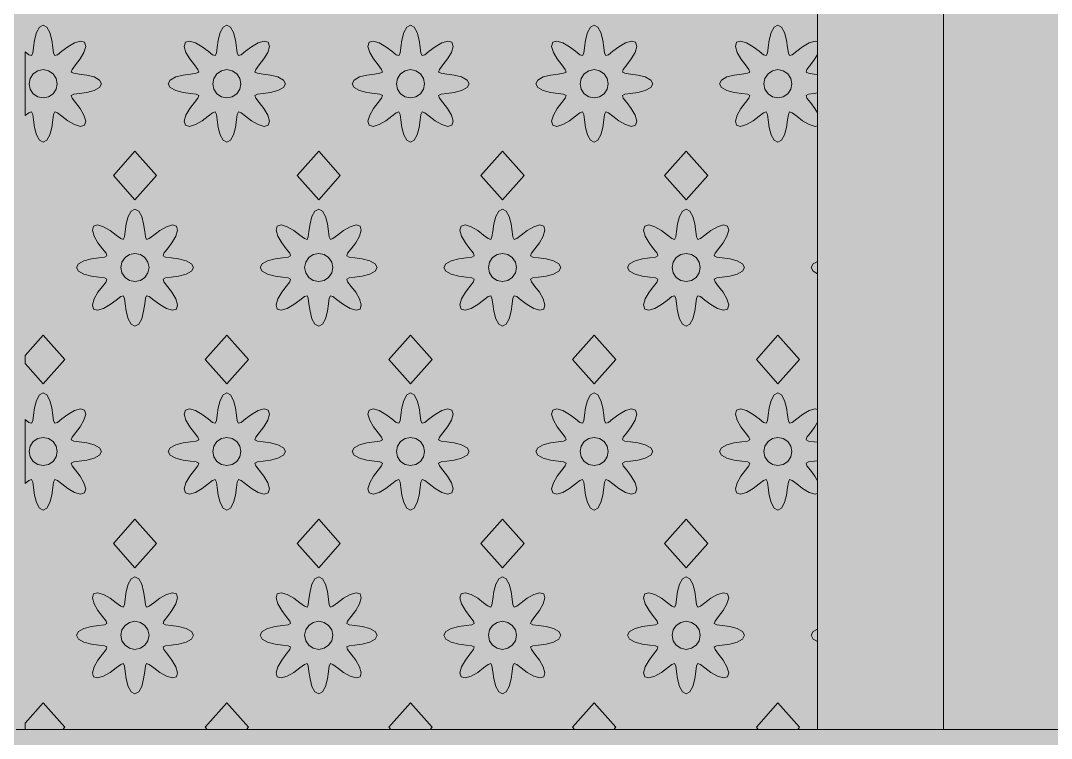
# Model space of a CAD drawing. Header units: millimetres. Extents: x -2000 to 16000, y -1200 to 12411.
# Drawn here: x 3019 to 3893, y 4466 to 5074 of the extents above; entities that cross this region are included whole.
import ezdxf

# ---------------------------------------------------------------- set-up
doc = ezdxf.new("R2010")
doc.units = ezdxf.units.MM
for name, color, linetype, lineweight, true_color in [('00_WHITE_BACKGROUND', 7, 'Continuous', 18, 0xffffff), ('03_FRAMES_DOORS', 7, 'Continuous', 18, 0x000000), ('06_ORNAMENT', 7, 'Continuous', 18, 0x000000)]:
    doc.layers.add(name, color=color, linetype=linetype, lineweight=lineweight, true_color=true_color)

msp = doc.modelspace()

# ---------------------------------------------------------------- linework, layer by layer
at = {"layer": '00_WHITE_BACKGROUND', "lineweight": 18, "true_color": 0xffffff}
msp.add_solid([(-2000, -1200), (16000, -1200), (-2000, 12410.687), (16000, 12410.687)], dxfattribs=at)
at = {"layer": '03_FRAMES_DOORS', "color": 7, "lineweight": 18, "true_color": 0x000000}
for points in [[(3801.5267, 4473.2824), (3908.3969, 4473.2824), (3908.3969, 5374.0458), (3904.9771, 5405.4809), (3895.0534, 5435.6794), (3879.0687, 5464.6565), (3857.5267, 5492.3969), (3830.855, 5518.916), (3799.5573, 5544.229), (3764.0763, 5568.3511), (3724.9008, 5591.2672), (3682.4885, 5613.0076), (3637.313, 5633.5573), (3589.8321, 5652.9313), (3540.5344, 5671.145), (3489.8779, 5688.1985), (3438.3359, 5704.1069), (3386.3664, 5718.8702), (3334.4427, 5732.5038), (3283.0382, 5744.9924), (3232.626, 5756.3664), (3183.6641, 5766.6412), (3136.626, 5775.8015), (3096.7481, 5782.9924)], [(3801.5267, 4473.2824), (3801.5267, 5282.4427), (3798.5038, 5312.7634), (3789.7099, 5341.8779), (3775.5725, 5369.8168), (3756.4885, 5396.5649), (3732.8855, 5422.1374), (3705.1756, 5446.5496), (3673.771, 5469.8015), (3639.084, 5491.9084), (3601.542, 5512.8702), (3561.542, 5532.687), (3519.5267, 5551.374), (3475.8779, 5568.9313), (3431.0382, 5585.374), (3385.4046, 5600.7176), (3339.3893, 5614.9466), (3293.4351, 5628.0916), (3247.9389, 5640.1374), (3203.2977, 5651.1145), (3159.9542, 5661.0076), (3118.3206, 5669.8473), (3078.7939, 5677.6183), (3069.0687, 5679.3893)], [(3694.6565, 5055.6336), (3694.6565, 5170.6718)], [(3694.6565, 5027.9237), (3694.6565, 5044.8855)], [(3694.6565, 4995.3282), (3694.6565, 5012.2901)], [(3694.6565, 4869.542), (3694.6565, 4984.5649)], [(3694.6565, 4744.1832), (3694.6565, 4859.2214)], [(3694.6565, 4716.4733), (3694.6565, 4733.4351)], [(3694.6565, 4683.8779), (3694.6565, 4700.8397)], [(3694.6565, 4558.0916), (3694.6565, 4673.1145)], [(3694.6565, 4473.2824), (3694.6565, 4547.771)], [(3015.2672, 4473.2824), (3022.9008, 4473.2824), (3054.9008, 4473.2824), (3177.1603, 4473.2824), (3210.626, 4473.2824), (3332.8855, 4473.2824), (3366.3511, 4473.2824), (3488.6107, 4473.2824), (3522.0763, 4473.2824), (3644.3359, 4473.2824), (3677.8015, 4473.2824), (3694.6565, 4473.2824)], [(3694.6565, 4473.2824), (3801.5267, 4473.2824)]]:
    msp.add_lwpolyline(points, dxfattribs=at)
at = {"layer": '06_ORNAMENT', "color": 7, "lineweight": 18, "true_color": 0x000000}
for points in [[(3022.9008, 5047.1298), (3022.9008, 4993.084), (3026.0458, 4995.5267), (3028.2901, 4996.2595), (3029.3588, 4994.1679), (3029.9542, 4989.4351), (3030.8092, 4983.1145), (3032.4733, 4976.8092), (3035.0229, 4972.1832), (3038.1679, 4970.4885), (3041.313, 4972.1832), (3043.8626, 4976.8092), (3045.5267, 4983.1145), (3046.3817, 4989.4351), (3046.9771, 4994.1679), (3048.0458, 4996.2595), (3050.2901, 4995.5267), (3054.0458, 4992.5954), (3059.1145, 4988.7481), (3064.7481, 4985.4656), (3069.8321, 4984), (3073.2519, 4985.0229), (3074.2748, 4988.4427), (3072.8092, 4993.5267), (3069.5267, 4999.1603), (3065.6641, 5004.229), (3062.7328, 5007.9847), (3062, 5010.229), (3064.1069, 5011.2977), (3068.8397, 5011.8779), (3075.1603, 5012.7481), (3081.4656, 5014.4122), (3086.0916, 5016.9618), (3087.7863, 5020.1069), (3086.0916, 5023.2519), (3081.4656, 5025.8015), (3075.1603, 5027.4656), (3068.8397, 5028.3206), (3064.1069, 5028.916), (3062, 5029.9847), (3062.7328, 5032.229), (3065.6641, 5035.9847), (3069.5267, 5041.0534), (3072.8092, 5046.687), (3074.2748, 5051.771), (3073.2519, 5055.1908), (3069.8321, 5056.2137), (3064.7481, 5054.7481), (3059.1145, 5051.4656), (3054.0458, 5047.6031), (3050.2901, 5044.6718), (3048.0458, 5043.9389), (3046.9771, 5046.0458), (3046.3817, 5050.7786), (3045.5267, 5057.084), (3043.8626, 5063.3893), (3041.313, 5068.0305), (3038.1679, 5069.7252), (3035.0229, 5068.0305), (3032.4733, 5063.3893), (3030.8092, 5057.084), (3029.9542, 5050.7786), (3029.3588, 5046.0458), (3028.2901, 5043.9389), (3026.0458, 5044.6718)], [(3144.2748, 5020.1069), (3145.9695, 5016.9618), (3150.5954, 5014.4122), (3156.9008, 5012.7481), (3163.2214, 5011.8779), (3167.9542, 5011.2977), (3170.0611, 5010.229), (3169.3282, 5007.9847), (3166.3969, 5004.229), (3162.5344, 4999.1603), (3159.2519, 4993.5267), (3157.7863, 4988.4427), (3158.8092, 4985.0229), (3162.229, 4984), (3167.313, 4985.4656), (3172.9466, 4988.7481), (3178.0153, 4992.5954), (3181.771, 4995.5267), (3184.0153, 4996.2595), (3185.084, 4994.1679), (3185.6794, 4989.4351), (3186.5344, 4983.1145), (3188.1985, 4976.8092), (3190.7481, 4972.1832), (3193.8931, 4970.4885), (3197.0382, 4972.1832), (3199.5878, 4976.8092), (3201.2519, 4983.1145), (3202.1069, 4989.4351), (3202.7023, 4994.1679), (3203.771, 4996.2595), (3206.0153, 4995.5267), (3209.771, 4992.5954), (3214.8397, 4988.7481), (3220.4733, 4985.4656), (3225.5573, 4984), (3228.9771, 4985.0229), (3230, 4988.4427), (3228.5344, 4993.5267), (3225.2519, 4999.1603), (3221.3893, 5004.229), (3218.458, 5007.9847), (3217.7252, 5010.229), (3219.8321, 5011.2977), (3224.5649, 5011.8779), (3230.8855, 5012.7481), (3237.1908, 5014.4122), (3241.8168, 5016.9618), (3243.5115, 5020.1069), (3241.8168, 5023.2519), (3237.1908, 5025.8015), (3230.8855, 5027.4656), (3224.5649, 5028.3206), (3219.8321, 5028.916), (3217.7252, 5029.9847), (3218.458, 5032.229), (3221.3893, 5035.9847), (3225.2519, 5041.0534), (3228.5344, 5046.687), (3230, 5051.771), (3228.9771, 5055.1908), (3225.5573, 5056.2137), (3220.4733, 5054.7481), (3214.8397, 5051.4656), (3209.771, 5047.6031), (3206.0153, 5044.6718), (3203.771, 5043.9389), (3202.7023, 5046.0458), (3202.1069, 5050.7786), (3201.2519, 5057.084), (3199.5878, 5063.3893), (3197.0382, 5068.0305), (3193.8931, 5069.7252), (3190.7481, 5068.0305), (3188.1985, 5063.3893), (3186.5344, 5057.084), (3185.6794, 5050.7786), (3185.084, 5046.0458), (3184.0153, 5043.9389), (3181.771, 5044.6718), (3178.0153, 5047.6031), (3172.9466, 5051.4656), (3167.313, 5054.7481), (3162.229, 5056.2137), (3158.8092, 5055.1908), (3157.7863, 5051.771), (3159.2519, 5046.687), (3162.5344, 5041.0534), (3166.3969, 5035.9847), (3169.3282, 5032.229), (3170.0611, 5029.9847), (3167.9542, 5028.916), (3163.2214, 5028.3206), (3156.9008, 5027.4656), (3150.5954, 5025.8015), (3145.9695, 5023.2519)], [(3300, 5020.1069), (3301.6947, 5016.9618), (3306.3206, 5014.4122), (3312.626, 5012.7481), (3318.9466, 5011.8779), (3323.6794, 5011.2977), (3325.7863, 5010.229), (3325.0534, 5007.9847), (3322.1221, 5004.229), (3318.2595, 4999.1603), (3314.9771, 4993.5267), (3313.5115, 4988.4427), (3314.5344, 4985.0229), (3317.9542, 4984), (3323.0382, 4985.4656), (3328.6718, 4988.7481), (3333.7405, 4992.5954), (3337.4962, 4995.5267), (3339.7405, 4996.2595), (3340.8092, 4994.1679), (3341.4046, 4989.4351), (3342.2595, 4983.1145), (3343.9237, 4976.8092), (3346.4733, 4972.1832), (3349.6183, 4970.4885), (3352.7634, 4972.1832), (3355.313, 4976.8092), (3356.9771, 4983.1145), (3357.8321, 4989.4351), (3358.4275, 4994.1679), (3359.4962, 4996.2595), (3361.7405, 4995.5267), (3365.4962, 4992.5954), (3370.5649, 4988.7481), (3376.1985, 4985.4656), (3381.2824, 4984), (3384.7023, 4985.0229), (3385.7252, 4988.4427), (3384.2595, 4993.5267), (3380.9771, 4999.1603), (3377.1145, 5004.229), (3374.1832, 5007.9847), (3373.4504, 5010.229), (3375.5573, 5011.2977), (3380.2901, 5011.8779), (3386.6107, 5012.7481), (3392.916, 5014.4122), (3397.542, 5016.9618), (3399.2366, 5020.1069), (3397.542, 5023.2519), (3392.916, 5025.8015), (3386.6107, 5027.4656), (3380.2901, 5028.3206), (3375.5573, 5028.916), (3373.4504, 5029.9847), (3374.1832, 5032.229), (3377.1145, 5035.9847), (3380.9771, 5041.0534), (3384.2595, 5046.687), (3385.7252, 5051.771), (3384.7023, 5055.1908), (3381.2824, 5056.2137), (3376.1985, 5054.7481), (3370.5649, 5051.4656), (3365.4962, 5047.6031), (3361.7405, 5044.6718), (3359.4962, 5043.9389), (3358.4275, 5046.0458), (3357.8321, 5050.7786), (3356.9771, 5057.084), (3355.313, 5063.3893), (3352.7634, 5068.0305), (3349.6183, 5069.7252), (3346.4733, 5068.0305), (3343.9237, 5063.3893), (3342.2595, 5057.084), (3341.4046, 5050.7786), (3340.8092, 5046.0458), (3339.7405, 5043.9389), (3337.4962, 5044.6718), (3333.7405, 5047.6031), (3328.6718, 5051.4656), (3323.0382, 5054.7481), (3317.9542, 5056.2137), (3314.5344, 5055.1908), (3313.5115, 5051.771), (3314.9771, 5046.687), (3318.2595, 5041.0534), (3322.1221, 5035.9847), (3325.0534, 5032.229), (3325.7863, 5029.9847), (3323.6794, 5028.916), (3318.9466, 5028.3206), (3312.626, 5027.4656), (3306.3206, 5025.8015), (3301.6947, 5023.2519)], [(3455.7252, 5020.1069), (3457.4198, 5016.9618), (3462.0458, 5014.4122), (3468.3511, 5012.7481), (3474.6718, 5011.8779), (3479.4046, 5011.2977), (3481.5115, 5010.229), (3480.7786, 5007.9847), (3477.8473, 5004.229), (3473.9847, 4999.1603), (3470.7023, 4993.5267), (3469.2366, 4988.4427), (3470.2595, 4985.0229), (3473.6794, 4984), (3478.7634, 4985.4656), (3484.3969, 4988.7481), (3489.4656, 4992.5954), (3493.2214, 4995.5267), (3495.4656, 4996.2595), (3496.5344, 4994.1679), (3497.1298, 4989.4351), (3497.9847, 4983.1145), (3499.6489, 4976.8092), (3502.1985, 4972.1832), (3505.3435, 4970.4885), (3508.4885, 4972.1832), (3511.0382, 4976.8092), (3512.7023, 4983.1145), (3513.5573, 4989.4351), (3514.1527, 4994.1679), (3515.2214, 4996.2595), (3517.4656, 4995.5267), (3521.2214, 4992.5954), (3526.2901, 4988.7481), (3531.9237, 4985.4656), (3537.0076, 4984), (3540.4275, 4985.0229), (3541.4504, 4988.4427), (3539.9847, 4993.5267), (3536.7023, 4999.1603), (3532.8397, 5004.229), (3529.9084, 5007.9847), (3529.1756, 5010.229), (3531.2824, 5011.2977), (3536.0153, 5011.8779), (3542.3359, 5012.7481), (3548.6412, 5014.4122), (3553.2672, 5016.9618), (3554.9618, 5020.1069), (3553.2672, 5023.2519), (3548.6412, 5025.8015), (3542.3359, 5027.4656), (3536.0153, 5028.3206), (3531.2824, 5028.916), (3529.1756, 5029.9847), (3529.9084, 5032.229), (3532.8397, 5035.9847), (3536.7023, 5041.0534), (3539.9847, 5046.687), (3541.4504, 5051.771), (3540.4275, 5055.1908), (3537.0076, 5056.2137), (3531.9237, 5054.7481), (3526.2901, 5051.4656), (3521.2214, 5047.6031), (3517.4656, 5044.6718), (3515.2214, 5043.9389), (3514.1527, 5046.0458), (3513.5573, 5050.7786), (3512.7023, 5057.084), (3511.0382, 5063.3893), (3508.4885, 5068.0305), (3505.3435, 5069.7252), (3502.1985, 5068.0305), (3499.6489, 5063.3893), (3497.9847, 5057.084), (3497.1298, 5050.7786), (3496.5344, 5046.0458), (3495.4656, 5043.9389), (3493.2214, 5044.6718), (3489.4656, 5047.6031), (3484.3969, 5051.4656), (3478.7634, 5054.7481), (3473.6794, 5056.2137), (3470.2595, 5055.1908), (3469.2366, 5051.771), (3470.7023, 5046.687), (3473.9847, 5041.0534), (3477.8473, 5035.9847), (3480.7786, 5032.229), (3481.5115, 5029.9847), (3479.4046, 5028.916), (3474.6718, 5028.3206), (3468.3511, 5027.4656), (3462.0458, 5025.8015), (3457.4198, 5023.2519)], [(3611.4504, 5020.1069), (3613.145, 5016.9618), (3617.771, 5014.4122), (3624.0763, 5012.7481), (3630.3969, 5011.8779), (3635.1298, 5011.2977), (3637.2366, 5010.229), (3636.5038, 5007.9847), (3633.5725, 5004.229), (3629.7099, 4999.1603), (3626.4275, 4993.5267), (3624.9618, 4988.4427), (3625.9847, 4985.0229), (3629.4046, 4984), (3634.4885, 4985.4656), (3640.1221, 4988.7481), (3645.1908, 4992.5954), (3648.9466, 4995.5267), (3651.1908, 4996.2595), (3652.2595, 4994.1679), (3652.855, 4989.4351), (3653.7099, 4983.1145), (3655.374, 4976.8092), (3657.9237, 4972.1832), (3661.0687, 4970.4885), (3664.2137, 4972.1832), (3666.7634, 4976.8092), (3668.4275, 4983.1145), (3669.2824, 4989.4351), (3669.8779, 4994.1679), (3670.9466, 4996.2595), (3673.1908, 4995.5267), (3676.9466, 4992.5954), (3682.0153, 4988.7481), (3687.6489, 4985.4656), (3692.7328, 4984), (3694.6565, 4984.5649), (3694.6565, 4995.3282), (3692.4275, 4999.1603), (3688.5649, 5004.229), (3685.6336, 5007.9847), (3684.9008, 5010.229), (3687.0076, 5011.2977), (3691.7405, 5011.8779), (3694.6565, 5012.2901), (3694.6565, 5027.9237), (3691.7405, 5028.3206), (3687.0076, 5028.916), (3684.9008, 5029.9847), (3685.6336, 5032.229), (3688.5649, 5035.9847), (3692.4275, 5041.0534), (3694.6565, 5044.8855), (3694.6565, 5055.6336), (3692.7328, 5056.2137), (3687.6489, 5054.7481), (3682.0153, 5051.4656), (3676.9466, 5047.6031), (3673.1908, 5044.6718), (3670.9466, 5043.9389), (3669.8779, 5046.0458), (3669.2824, 5050.7786), (3668.4275, 5057.084), (3666.7634, 5063.3893), (3664.2137, 5068.0305), (3661.0687, 5069.7252), (3657.9237, 5068.0305), (3655.374, 5063.3893), (3653.7099, 5057.084), (3652.855, 5050.7786), (3652.2595, 5046.0458), (3651.1908, 5043.9389), (3648.9466, 5044.6718), (3645.1908, 5047.6031), (3640.1221, 5051.4656), (3634.4885, 5054.7481), (3629.4046, 5056.2137), (3625.9847, 5055.1908), (3624.9618, 5051.771), (3626.4275, 5046.687), (3629.7099, 5041.0534), (3633.5725, 5035.9847), (3636.5038, 5032.229), (3637.2366, 5029.9847), (3635.1298, 5028.916), (3630.3969, 5028.3206), (3624.0763, 5027.4656), (3617.771, 5025.8015), (3613.145, 5023.2519)], [(3026.2595, 5020.1069), (3027.1603, 5015.542), (3029.7405, 5011.6794), (3033.6183, 5009.0992), (3038.1679, 5008.1985), (3042.7176, 5009.0992), (3046.5954, 5011.6794), (3049.1756, 5015.542), (3050.0763, 5020.1069), (3049.1756, 5024.6565), (3046.5954, 5028.5191), (3042.7176, 5031.0992), (3038.1679, 5032.0153), (3033.6183, 5031.0992), (3029.7405, 5028.5191), (3027.1603, 5024.6565)], [(3181.9847, 5020.1069), (3182.8855, 5015.542), (3185.4656, 5011.6794), (3189.3435, 5009.0992), (3193.8931, 5008.1985), (3198.4427, 5009.0992), (3202.3206, 5011.6794), (3204.9008, 5015.542), (3205.8015, 5020.1069), (3204.9008, 5024.6565), (3202.3206, 5028.5191), (3198.4427, 5031.0992), (3193.8931, 5032.0153), (3189.3435, 5031.0992), (3185.4656, 5028.5191), (3182.8855, 5024.6565)], [(3337.7099, 5020.1069), (3338.6107, 5015.542), (3341.1908, 5011.6794), (3345.0687, 5009.0992), (3349.6183, 5008.1985), (3354.1679, 5009.0992), (3358.0458, 5011.6794), (3360.626, 5015.542), (3361.5267, 5020.1069), (3360.626, 5024.6565), (3358.0458, 5028.5191), (3354.1679, 5031.0992), (3349.6183, 5032.0153), (3345.0687, 5031.0992), (3341.1908, 5028.5191), (3338.6107, 5024.6565)], [(3493.4351, 5020.1069), (3494.3359, 5015.542), (3496.916, 5011.6794), (3500.7939, 5009.0992), (3505.3435, 5008.1985), (3509.8931, 5009.0992), (3513.771, 5011.6794), (3516.3511, 5015.542), (3517.2519, 5020.1069), (3516.3511, 5024.6565), (3513.771, 5028.5191), (3509.8931, 5031.0992), (3505.3435, 5032.0153), (3500.7939, 5031.0992), (3496.916, 5028.5191), (3494.3359, 5024.6565)], [(3649.1603, 5020.1069), (3650.0611, 5015.542), (3652.6412, 5011.6794), (3656.5191, 5009.0992), (3661.0687, 5008.1985), (3665.6183, 5009.0992), (3669.4962, 5011.6794), (3672.0763, 5015.542), (3672.9771, 5020.1069), (3672.0763, 5024.6565), (3669.4962, 5028.5191), (3665.6183, 5031.0992), (3661.0687, 5032.0153), (3656.5191, 5031.0992), (3652.6412, 5028.5191), (3650.0611, 5024.6565)], [(3097.7099, 4942.2443), (3116.0305, 4921.6336), (3134.3511, 4942.2443), (3116.0305, 4962.855)], [(3253.4351, 4942.2443), (3271.7557, 4921.6336), (3290.0763, 4942.2443), (3271.7557, 4962.855)], [(3409.1603, 4942.2443), (3427.4809, 4921.6336), (3445.8015, 4942.2443), (3427.4809, 4962.855)], [(3564.8855, 4942.2443), (3583.2061, 4921.6336), (3601.5267, 4942.2443), (3583.2061, 4962.855)], [(3066.4122, 4864.3817), (3068.1069, 4861.2366), (3072.7328, 4858.687), (3079.0382, 4857.0229), (3085.3588, 4856.1527), (3090.0916, 4855.5725), (3092.1985, 4854.5038), (3091.4656, 4852.2595), (3088.5344, 4848.5038), (3084.6718, 4843.4351), (3081.3893, 4837.8015), (3079.9237, 4832.7176), (3080.9466, 4829.2977), (3084.3664, 4828.2748), (3089.4504, 4829.7405), (3095.084, 4833.0229), (3100.1527, 4836.8702), (3103.9084, 4839.8015), (3106.1527, 4840.5344), (3107.2214, 4838.4427), (3107.8168, 4833.7099), (3108.6718, 4827.3893), (3110.3359, 4821.084), (3112.8855, 4816.458), (3116.0305, 4814.7634), (3119.1756, 4816.458), (3121.7252, 4821.084), (3123.3893, 4827.3893), (3124.2443, 4833.7099), (3124.8397, 4838.4427), (3125.9084, 4840.5344), (3128.1527, 4839.8015), (3131.9084, 4836.8702), (3136.9771, 4833.0229), (3142.6107, 4829.7405), (3147.6947, 4828.2748), (3151.1145, 4829.2977), (3152.1374, 4832.7176), (3150.6718, 4837.8015), (3147.3893, 4843.4351), (3143.5267, 4848.5038), (3140.5954, 4852.2595), (3139.8626, 4854.5038), (3141.9695, 4855.5725), (3146.7023, 4856.1527), (3153.0229, 4857.0229), (3159.3282, 4858.687), (3163.9542, 4861.2366), (3165.6489, 4864.3817), (3163.9542, 4867.5267), (3159.3282, 4870.0763), (3153.0229, 4871.7405), (3146.7023, 4872.5954), (3141.9695, 4873.1908), (3139.8626, 4874.2595), (3140.5954, 4876.5038), (3143.5267, 4880.2595), (3147.3893, 4885.3282), (3150.6718, 4890.9618), (3152.1374, 4896.0458), (3151.1145, 4899.4656), (3147.6947, 4900.4885), (3142.6107, 4899.0229), (3136.9771, 4895.7405), (3131.9084, 4891.8779), (3128.1527, 4888.9466), (3125.9084, 4888.2137), (3124.8397, 4890.3206), (3124.2443, 4895.0534), (3123.3893, 4901.3588), (3121.7252, 4907.6641), (3119.1756, 4912.3053), (3116.0305, 4914), (3112.8855, 4912.3053), (3110.3359, 4907.6641), (3108.6718, 4901.3588), (3107.8168, 4895.0534), (3107.2214, 4890.3206), (3106.1527, 4888.2137), (3103.9084, 4888.9466), (3100.1527, 4891.8779), (3095.084, 4895.7405), (3089.4504, 4899.0229), (3084.3664, 4900.4885), (3080.9466, 4899.4656), (3079.9237, 4896.0458), (3081.3893, 4890.9618), (3084.6718, 4885.3282), (3088.5344, 4880.2595), (3091.4656, 4876.5038), (3092.1985, 4874.2595), (3090.0916, 4873.1908), (3085.3588, 4872.5954), (3079.0382, 4871.7405), (3072.7328, 4870.0763), (3068.1069, 4867.5267)], [(3222.1374, 4864.3817), (3223.8321, 4861.2366), (3228.458, 4858.687), (3234.7634, 4857.0229), (3241.084, 4856.1527), (3245.8168, 4855.5725), (3247.9237, 4854.5038), (3247.1908, 4852.2595), (3244.2595, 4848.5038), (3240.3969, 4843.4351), (3237.1145, 4837.8015), (3235.6489, 4832.7176), (3236.6718, 4829.2977), (3240.0916, 4828.2748), (3245.1756, 4829.7405), (3250.8092, 4833.0229), (3255.8779, 4836.8702), (3259.6336, 4839.8015), (3261.8779, 4840.5344), (3262.9466, 4838.4427), (3263.542, 4833.7099), (3264.3969, 4827.3893), (3266.0611, 4821.084), (3268.6107, 4816.458), (3271.7557, 4814.7634), (3274.9008, 4816.458), (3277.4504, 4821.084), (3279.1145, 4827.3893), (3279.9695, 4833.7099), (3280.5649, 4838.4427), (3281.6336, 4840.5344), (3283.8779, 4839.8015), (3287.6336, 4836.8702), (3292.7023, 4833.0229), (3298.3359, 4829.7405), (3303.4198, 4828.2748), (3306.8397, 4829.2977), (3307.8626, 4832.7176), (3306.3969, 4837.8015), (3303.1145, 4843.4351), (3299.2519, 4848.5038), (3296.3206, 4852.2595), (3295.5878, 4854.5038), (3297.6947, 4855.5725), (3302.4275, 4856.1527), (3308.7481, 4857.0229), (3315.0534, 4858.687), (3319.6794, 4861.2366), (3321.374, 4864.3817), (3319.6794, 4867.5267), (3315.0534, 4870.0763), (3308.7481, 4871.7405), (3302.4275, 4872.5954), (3297.6947, 4873.1908), (3295.5878, 4874.2595), (3296.3206, 4876.5038), (3299.2519, 4880.2595), (3303.1145, 4885.3282), (3306.3969, 4890.9618), (3307.8626, 4896.0458), (3306.8397, 4899.4656), (3303.4198, 4900.4885), (3298.3359, 4899.0229), (3292.7023, 4895.7405), (3287.6336, 4891.8779), (3283.8779, 4888.9466), (3281.6336, 4888.2137), (3280.5649, 4890.3206), (3279.9695, 4895.0534), (3279.1145, 4901.3588), (3277.4504, 4907.6641), (3274.9008, 4912.3053), (3271.7557, 4914), (3268.6107, 4912.3053), (3266.0611, 4907.6641), (3264.3969, 4901.3588), (3263.542, 4895.0534), (3262.9466, 4890.3206), (3261.8779, 4888.2137), (3259.6336, 4888.9466), (3255.8779, 4891.8779), (3250.8092, 4895.7405), (3245.1756, 4899.0229), (3240.0916, 4900.4885), (3236.6718, 4899.4656), (3235.6489, 4896.0458), (3237.1145, 4890.9618), (3240.3969, 4885.3282), (3244.2595, 4880.2595), (3247.1908, 4876.5038), (3247.9237, 4874.2595), (3245.8168, 4873.1908), (3241.084, 4872.5954), (3234.7634, 4871.7405), (3228.458, 4870.0763), (3223.8321, 4867.5267)], [(3377.8626, 4864.3817), (3379.5573, 4861.2366), (3384.1832, 4858.687), (3390.4885, 4857.0229), (3396.8092, 4856.1527), (3401.542, 4855.5725), (3403.6489, 4854.5038), (3402.916, 4852.2595), (3399.9847, 4848.5038), (3396.1221, 4843.4351), (3392.8397, 4837.8015), (3391.374, 4832.7176), (3392.3969, 4829.2977), (3395.8168, 4828.2748), (3400.9008, 4829.7405), (3406.5344, 4833.0229), (3411.6031, 4836.8702), (3415.3588, 4839.8015), (3417.6031, 4840.5344), (3418.6718, 4838.4427), (3419.2672, 4833.7099), (3420.1221, 4827.3893), (3421.7863, 4821.084), (3424.3359, 4816.458), (3427.4809, 4814.7634), (3430.626, 4816.458), (3433.1756, 4821.084), (3434.8397, 4827.3893), (3435.6947, 4833.7099), (3436.2901, 4838.4427), (3437.3588, 4840.5344), (3439.6031, 4839.8015), (3443.3588, 4836.8702), (3448.4275, 4833.0229), (3454.0611, 4829.7405), (3459.145, 4828.2748), (3462.5649, 4829.2977), (3463.5878, 4832.7176), (3462.1221, 4837.8015), (3458.8397, 4843.4351), (3454.9771, 4848.5038), (3452.0458, 4852.2595), (3451.313, 4854.5038), (3453.4198, 4855.5725), (3458.1527, 4856.1527), (3464.4733, 4857.0229), (3470.7786, 4858.687), (3475.4046, 4861.2366), (3477.0992, 4864.3817), (3475.4046, 4867.5267), (3470.7786, 4870.0763), (3464.4733, 4871.7405), (3458.1527, 4872.5954), (3453.4198, 4873.1908), (3451.313, 4874.2595), (3452.0458, 4876.5038), (3454.9771, 4880.2595), (3458.8397, 4885.3282), (3462.1221, 4890.9618), (3463.5878, 4896.0458), (3462.5649, 4899.4656), (3459.145, 4900.4885), (3454.0611, 4899.0229), (3448.4275, 4895.7405), (3443.3588, 4891.8779), (3439.6031, 4888.9466), (3437.3588, 4888.2137), (3436.2901, 4890.3206), (3435.6947, 4895.0534), (3434.8397, 4901.3588), (3433.1756, 4907.6641), (3430.626, 4912.3053), (3427.4809, 4914), (3424.3359, 4912.3053), (3421.7863, 4907.6641), (3420.1221, 4901.3588), (3419.2672, 4895.0534), (3418.6718, 4890.3206), (3417.6031, 4888.2137), (3415.3588, 4888.9466), (3411.6031, 4891.8779), (3406.5344, 4895.7405), (3400.9008, 4899.0229), (3395.8168, 4900.4885), (3392.3969, 4899.4656), (3391.374, 4896.0458), (3392.8397, 4890.9618), (3396.1221, 4885.3282), (3399.9847, 4880.2595), (3402.916, 4876.5038), (3403.6489, 4874.2595), (3401.542, 4873.1908), (3396.8092, 4872.5954), (3390.4885, 4871.7405), (3384.1832, 4870.0763), (3379.5573, 4867.5267)], [(3533.5878, 4864.3817), (3535.2824, 4861.2366), (3539.9084, 4858.687), (3546.2137, 4857.0229), (3552.5344, 4856.1527), (3557.2672, 4855.5725), (3559.374, 4854.5038), (3558.6412, 4852.2595), (3555.7099, 4848.5038), (3551.8473, 4843.4351), (3548.5649, 4837.8015), (3547.0992, 4832.7176), (3548.1221, 4829.2977), (3551.542, 4828.2748), (3556.626, 4829.7405), (3562.2595, 4833.0229), (3567.3282, 4836.8702), (3571.084, 4839.8015), (3573.3282, 4840.5344), (3574.3969, 4838.4427), (3574.9924, 4833.7099), (3575.8473, 4827.3893), (3577.5115, 4821.084), (3580.0611, 4816.458), (3583.2061, 4814.7634), (3586.3511, 4816.458), (3588.9008, 4821.084), (3590.5649, 4827.3893), (3591.4198, 4833.7099), (3592.0153, 4838.4427), (3593.084, 4840.5344), (3595.3282, 4839.8015), (3599.084, 4836.8702), (3604.1527, 4833.0229), (3609.7863, 4829.7405), (3614.8702, 4828.2748), (3618.2901, 4829.2977), (3619.313, 4832.7176), (3617.8473, 4837.8015), (3614.5649, 4843.4351), (3610.7023, 4848.5038), (3607.771, 4852.2595), (3607.0382, 4854.5038), (3609.145, 4855.5725), (3613.8779, 4856.1527), (3620.1985, 4857.0229), (3626.5038, 4858.687), (3631.1298, 4861.2366), (3632.8244, 4864.3817), (3631.1298, 4867.5267), (3626.5038, 4870.0763), (3620.1985, 4871.7405), (3613.8779, 4872.5954), (3609.145, 4873.1908), (3607.0382, 4874.2595), (3607.771, 4876.5038), (3610.7023, 4880.2595), (3614.5649, 4885.3282), (3617.8473, 4890.9618), (3619.313, 4896.0458), (3618.2901, 4899.4656), (3614.8702, 4900.4885), (3609.7863, 4899.0229), (3604.1527, 4895.7405), (3599.084, 4891.8779), (3595.3282, 4888.9466), (3593.084, 4888.2137), (3592.0153, 4890.3206), (3591.4198, 4895.0534), (3590.5649, 4901.3588), (3588.9008, 4907.6641), (3586.3511, 4912.3053), (3583.2061, 4914), (3580.0611, 4912.3053), (3577.5115, 4907.6641), (3575.8473, 4901.3588), (3574.9924, 4895.0534), (3574.3969, 4890.3206), (3573.3282, 4888.2137), (3571.084, 4888.9466), (3567.3282, 4891.8779), (3562.2595, 4895.7405), (3556.626, 4899.0229), (3551.542, 4900.4885), (3548.1221, 4899.4656), (3547.0992, 4896.0458), (3548.5649, 4890.9618), (3551.8473, 4885.3282), (3555.7099, 4880.2595), (3558.6412, 4876.5038), (3559.374, 4874.2595), (3557.2672, 4873.1908), (3552.5344, 4872.5954), (3546.2137, 4871.7405), (3539.9084, 4870.0763), (3535.2824, 4867.5267)], [(3104.1221, 4864.3817), (3105.0229, 4859.8168), (3107.6031, 4855.9542), (3111.4809, 4853.374), (3116.0305, 4852.4733), (3120.5802, 4853.374), (3124.458, 4855.9542), (3127.0382, 4859.8168), (3127.9389, 4864.3817), (3127.0382, 4868.9313), (3124.458, 4872.7939), (3120.5802, 4875.374), (3116.0305, 4876.2901), (3111.4809, 4875.374), (3107.6031, 4872.7939), (3105.0229, 4868.9313)], [(3259.8473, 4864.3817), (3260.7481, 4859.8168), (3263.3282, 4855.9542), (3267.2061, 4853.374), (3271.7557, 4852.4733), (3276.3053, 4853.374), (3280.1832, 4855.9542), (3282.7634, 4859.8168), (3283.6641, 4864.3817), (3282.7634, 4868.9313), (3280.1832, 4872.7939), (3276.3053, 4875.374), (3271.7557, 4876.2901), (3267.2061, 4875.374), (3263.3282, 4872.7939), (3260.7481, 4868.9313)], [(3415.5725, 4864.3817), (3416.4733, 4859.8168), (3419.0534, 4855.9542), (3422.9313, 4853.374), (3427.4809, 4852.4733), (3432.0305, 4853.374), (3435.9084, 4855.9542), (3438.4885, 4859.8168), (3439.3893, 4864.3817), (3438.4885, 4868.9313), (3435.9084, 4872.7939), (3432.0305, 4875.374), (3427.4809, 4876.2901), (3422.9313, 4875.374), (3419.0534, 4872.7939), (3416.4733, 4868.9313)], [(3571.2977, 4864.3817), (3572.1985, 4859.8168), (3574.7786, 4855.9542), (3578.6565, 4853.374), (3583.2061, 4852.4733), (3587.7557, 4853.374), (3591.6336, 4855.9542), (3594.2137, 4859.8168), (3595.1145, 4864.3817), (3594.2137, 4868.9313), (3591.6336, 4872.7939), (3587.7557, 4875.374), (3583.2061, 4876.2901), (3578.6565, 4875.374), (3574.7786, 4872.7939), (3572.1985, 4868.9313)], [(3689.313, 4864.3817), (3691.0076, 4861.2366), (3694.6565, 4859.2214), (3694.6565, 4869.542), (3691.0076, 4867.5267)], [(3022.9008, 4789.9542), (3022.9008, 4783.084), (3038.1679, 4765.9084), (3056.4885, 4786.5191), (3038.1679, 4807.1298)], [(3175.5725, 4786.5191), (3193.8931, 4765.9084), (3212.2137, 4786.5191), (3193.8931, 4807.1298)], [(3331.2977, 4786.5191), (3349.6183, 4765.9084), (3367.9389, 4786.5191), (3349.6183, 4807.1298)], [(3487.0229, 4786.5191), (3505.3435, 4765.9084), (3523.6641, 4786.5191), (3505.3435, 4807.1298)], [(3642.7481, 4786.5191), (3661.0687, 4765.9084), (3679.3893, 4786.5191), (3661.0687, 4807.1298)], [(3022.9008, 4735.6794), (3022.9008, 4681.6336), (3026.0458, 4684.0763), (3028.2901, 4684.8092), (3029.3588, 4682.7176), (3029.9542, 4677.9847), (3030.8092, 4671.6641), (3032.4733, 4665.3588), (3035.0229, 4660.7328), (3038.1679, 4659.0382), (3041.313, 4660.7328), (3043.8626, 4665.3588), (3045.5267, 4671.6641), (3046.3817, 4677.9847), (3046.9771, 4682.7176), (3048.0458, 4684.8092), (3050.2901, 4684.0763), (3054.0458, 4681.145), (3059.1145, 4677.2977), (3064.7481, 4674.0153), (3069.8321, 4672.5496), (3073.2519, 4673.5725), (3074.2748, 4676.9924), (3072.8092, 4682.0763), (3069.5267, 4687.7099), (3065.6641, 4692.7786), (3062.7328, 4696.5344), (3062, 4698.7786), (3064.1069, 4699.8473), (3068.8397, 4700.4275), (3075.1603, 4701.2977), (3081.4656, 4702.9618), (3086.0916, 4705.5115), (3087.7863, 4708.6565), (3086.0916, 4711.8015), (3081.4656, 4714.3511), (3075.1603, 4716.0153), (3068.8397, 4716.8702), (3064.1069, 4717.4656), (3062, 4718.5344), (3062.7328, 4720.7786), (3065.6641, 4724.5344), (3069.5267, 4729.6031), (3072.8092, 4735.2366), (3074.2748, 4740.3206), (3073.2519, 4743.7405), (3069.8321, 4744.7634), (3064.7481, 4743.2977), (3059.1145, 4740.0153), (3054.0458, 4736.1527), (3050.2901, 4733.2214), (3048.0458, 4732.4885), (3046.9771, 4734.5954), (3046.3817, 4739.3282), (3045.5267, 4745.6336), (3043.8626, 4751.9389), (3041.313, 4756.5802), (3038.1679, 4758.2748), (3035.0229, 4756.5802), (3032.4733, 4751.9389), (3030.8092, 4745.6336), (3029.9542, 4739.3282), (3029.3588, 4734.5954), (3028.2901, 4732.4885), (3026.0458, 4733.2214)], [(3144.2748, 4708.6565), (3145.9695, 4705.5115), (3150.5954, 4702.9618), (3156.9008, 4701.2977), (3163.2214, 4700.4275), (3167.9542, 4699.8473), (3170.0611, 4698.7786), (3169.3282, 4696.5344), (3166.3969, 4692.7786), (3162.5344, 4687.7099), (3159.2519, 4682.0763), (3157.7863, 4676.9924), (3158.8092, 4673.5725), (3162.229, 4672.5496), (3167.313, 4674.0153), (3172.9466, 4677.2977), (3178.0153, 4681.145), (3181.771, 4684.0763), (3184.0153, 4684.8092), (3185.084, 4682.7176), (3185.6794, 4677.9847), (3186.5344, 4671.6641), (3188.1985, 4665.3588), (3190.7481, 4660.7328), (3193.8931, 4659.0382), (3197.0382, 4660.7328), (3199.5878, 4665.3588), (3201.2519, 4671.6641), (3202.1069, 4677.9847), (3202.7023, 4682.7176), (3203.771, 4684.8092), (3206.0153, 4684.0763), (3209.771, 4681.145), (3214.8397, 4677.2977), (3220.4733, 4674.0153), (3225.5573, 4672.5496), (3228.9771, 4673.5725), (3230, 4676.9924), (3228.5344, 4682.0763), (3225.2519, 4687.7099), (3221.3893, 4692.7786), (3218.458, 4696.5344), (3217.7252, 4698.7786), (3219.8321, 4699.8473), (3224.5649, 4700.4275), (3230.8855, 4701.2977), (3237.1908, 4702.9618), (3241.8168, 4705.5115), (3243.5115, 4708.6565), (3241.8168, 4711.8015), (3237.1908, 4714.3511), (3230.8855, 4716.0153), (3224.5649, 4716.8702), (3219.8321, 4717.4656), (3217.7252, 4718.5344), (3218.458, 4720.7786), (3221.3893, 4724.5344), (3225.2519, 4729.6031), (3228.5344, 4735.2366), (3230, 4740.3206), (3228.9771, 4743.7405), (3225.5573, 4744.7634), (3220.4733, 4743.2977), (3214.8397, 4740.0153), (3209.771, 4736.1527), (3206.0153, 4733.2214), (3203.771, 4732.4885), (3202.7023, 4734.5954), (3202.1069, 4739.3282), (3201.2519, 4745.6336), (3199.5878, 4751.9389), (3197.0382, 4756.5802), (3193.8931, 4758.2748), (3190.7481, 4756.5802), (3188.1985, 4751.9389), (3186.5344, 4745.6336), (3185.6794, 4739.3282), (3185.084, 4734.5954), (3184.0153, 4732.4885), (3181.771, 4733.2214), (3178.0153, 4736.1527), (3172.9466, 4740.0153), (3167.313, 4743.2977), (3162.229, 4744.7634), (3158.8092, 4743.7405), (3157.7863, 4740.3206), (3159.2519, 4735.2366), (3162.5344, 4729.6031), (3166.3969, 4724.5344), (3169.3282, 4720.7786), (3170.0611, 4718.5344), (3167.9542, 4717.4656), (3163.2214, 4716.8702), (3156.9008, 4716.0153), (3150.5954, 4714.3511), (3145.9695, 4711.8015)], [(3300, 4708.6565), (3301.6947, 4705.5115), (3306.3206, 4702.9618), (3312.626, 4701.2977), (3318.9466, 4700.4275), (3323.6794, 4699.8473), (3325.7863, 4698.7786), (3325.0534, 4696.5344), (3322.1221, 4692.7786), (3318.2595, 4687.7099), (3314.9771, 4682.0763), (3313.5115, 4676.9924), (3314.5344, 4673.5725), (3317.9542, 4672.5496), (3323.0382, 4674.0153), (3328.6718, 4677.2977), (3333.7405, 4681.145), (3337.4962, 4684.0763), (3339.7405, 4684.8092), (3340.8092, 4682.7176), (3341.4046, 4677.9847), (3342.2595, 4671.6641), (3343.9237, 4665.3588), (3346.4733, 4660.7328), (3349.6183, 4659.0382), (3352.7634, 4660.7328), (3355.313, 4665.3588), (3356.9771, 4671.6641), (3357.8321, 4677.9847), (3358.4275, 4682.7176), (3359.4962, 4684.8092), (3361.7405, 4684.0763), (3365.4962, 4681.145), (3370.5649, 4677.2977), (3376.1985, 4674.0153), (3381.2824, 4672.5496), (3384.7023, 4673.5725), (3385.7252, 4676.9924), (3384.2595, 4682.0763), (3380.9771, 4687.7099), (3377.1145, 4692.7786), (3374.1832, 4696.5344), (3373.4504, 4698.7786), (3375.5573, 4699.8473), (3380.2901, 4700.4275), (3386.6107, 4701.2977), (3392.916, 4702.9618), (3397.542, 4705.5115), (3399.2366, 4708.6565), (3397.542, 4711.8015), (3392.916, 4714.3511), (3386.6107, 4716.0153), (3380.2901, 4716.8702), (3375.5573, 4717.4656), (3373.4504, 4718.5344), (3374.1832, 4720.7786), (3377.1145, 4724.5344), (3380.9771, 4729.6031), (3384.2595, 4735.2366), (3385.7252, 4740.3206), (3384.7023, 4743.7405), (3381.2824, 4744.7634), (3376.1985, 4743.2977), (3370.5649, 4740.0153), (3365.4962, 4736.1527), (3361.7405, 4733.2214), (3359.4962, 4732.4885), (3358.4275, 4734.5954), (3357.8321, 4739.3282), (3356.9771, 4745.6336), (3355.313, 4751.9389), (3352.7634, 4756.5802), (3349.6183, 4758.2748), (3346.4733, 4756.5802), (3343.9237, 4751.9389), (3342.2595, 4745.6336), (3341.4046, 4739.3282), (3340.8092, 4734.5954), (3339.7405, 4732.4885), (3337.4962, 4733.2214), (3333.7405, 4736.1527), (3328.6718, 4740.0153), (3323.0382, 4743.2977), (3317.9542, 4744.7634), (3314.5344, 4743.7405), (3313.5115, 4740.3206), (3314.9771, 4735.2366), (3318.2595, 4729.6031), (3322.1221, 4724.5344), (3325.0534, 4720.7786), (3325.7863, 4718.5344), (3323.6794, 4717.4656), (3318.9466, 4716.8702), (3312.626, 4716.0153), (3306.3206, 4714.3511), (3301.6947, 4711.8015)], [(3455.7252, 4708.6565), (3457.4198, 4705.5115), (3462.0458, 4702.9618), (3468.3511, 4701.2977), (3474.6718, 4700.4275), (3479.4046, 4699.8473), (3481.5115, 4698.7786), (3480.7786, 4696.5344), (3477.8473, 4692.7786), (3473.9847, 4687.7099), (3470.7023, 4682.0763), (3469.2366, 4676.9924), (3470.2595, 4673.5725), (3473.6794, 4672.5496), (3478.7634, 4674.0153), (3484.3969, 4677.2977), (3489.4656, 4681.145), (3493.2214, 4684.0763), (3495.4656, 4684.8092), (3496.5344, 4682.7176), (3497.1298, 4677.9847), (3497.9847, 4671.6641), (3499.6489, 4665.3588), (3502.1985, 4660.7328), (3505.3435, 4659.0382), (3508.4885, 4660.7328), (3511.0382, 4665.3588), (3512.7023, 4671.6641), (3513.5573, 4677.9847), (3514.1527, 4682.7176), (3515.2214, 4684.8092), (3517.4656, 4684.0763), (3521.2214, 4681.145), (3526.2901, 4677.2977), (3531.9237, 4674.0153), (3537.0076, 4672.5496), (3540.4275, 4673.5725), (3541.4504, 4676.9924), (3539.9847, 4682.0763), (3536.7023, 4687.7099), (3532.8397, 4692.7786), (3529.9084, 4696.5344), (3529.1756, 4698.7786), (3531.2824, 4699.8473), (3536.0153, 4700.4275), (3542.3359, 4701.2977), (3548.6412, 4702.9618), (3553.2672, 4705.5115), (3554.9618, 4708.6565), (3553.2672, 4711.8015), (3548.6412, 4714.3511), (3542.3359, 4716.0153), (3536.0153, 4716.8702), (3531.2824, 4717.4656), (3529.1756, 4718.5344), (3529.9084, 4720.7786), (3532.8397, 4724.5344), (3536.7023, 4729.6031), (3539.9847, 4735.2366), (3541.4504, 4740.3206), (3540.4275, 4743.7405), (3537.0076, 4744.7634), (3531.9237, 4743.2977), (3526.2901, 4740.0153), (3521.2214, 4736.1527), (3517.4656, 4733.2214), (3515.2214, 4732.4885), (3514.1527, 4734.5954), (3513.5573, 4739.3282), (3512.7023, 4745.6336), (3511.0382, 4751.9389), (3508.4885, 4756.5802), (3505.3435, 4758.2748), (3502.1985, 4756.5802), (3499.6489, 4751.9389), (3497.9847, 4745.6336), (3497.1298, 4739.3282), (3496.5344, 4734.5954), (3495.4656, 4732.4885), (3493.2214, 4733.2214), (3489.4656, 4736.1527), (3484.3969, 4740.0153), (3478.7634, 4743.2977), (3473.6794, 4744.7634), (3470.2595, 4743.7405), (3469.2366, 4740.3206), (3470.7023, 4735.2366), (3473.9847, 4729.6031), (3477.8473, 4724.5344), (3480.7786, 4720.7786), (3481.5115, 4718.5344), (3479.4046, 4717.4656), (3474.6718, 4716.8702), (3468.3511, 4716.0153), (3462.0458, 4714.3511), (3457.4198, 4711.8015)], [(3611.4504, 4708.6565), (3613.145, 4705.5115), (3617.771, 4702.9618), (3624.0763, 4701.2977), (3630.3969, 4700.4275), (3635.1298, 4699.8473), (3637.2366, 4698.7786), (3636.5038, 4696.5344), (3633.5725, 4692.7786), (3629.7099, 4687.7099), (3626.4275, 4682.0763), (3624.9618, 4676.9924), (3625.9847, 4673.5725), (3629.4046, 4672.5496), (3634.4885, 4674.0153), (3640.1221, 4677.2977), (3645.1908, 4681.145), (3648.9466, 4684.0763), (3651.1908, 4684.8092), (3652.2595, 4682.7176), (3652.855, 4677.9847), (3653.7099, 4671.6641), (3655.374, 4665.3588), (3657.9237, 4660.7328), (3661.0687, 4659.0382), (3664.2137, 4660.7328), (3666.7634, 4665.3588), (3668.4275, 4671.6641), (3669.2824, 4677.9847), (3669.8779, 4682.7176), (3670.9466, 4684.8092), (3673.1908, 4684.0763), (3676.9466, 4681.145), (3682.0153, 4677.2977), (3687.6489, 4674.0153), (3692.7328, 4672.5496), (3694.6565, 4673.1145), (3694.6565, 4683.8779), (3692.4275, 4687.7099), (3688.5649, 4692.7786), (3685.6336, 4696.5344), (3684.9008, 4698.7786), (3687.0076, 4699.8473), (3691.7405, 4700.4275), (3694.6565, 4700.8397), (3694.6565, 4716.4733), (3691.7405, 4716.8702), (3687.0076, 4717.4656), (3684.9008, 4718.5344), (3685.6336, 4720.7786), (3688.5649, 4724.5344), (3692.4275, 4729.6031), (3694.6565, 4733.4351), (3694.6565, 4744.1832), (3692.7328, 4744.7634), (3687.6489, 4743.2977), (3682.0153, 4740.0153), (3676.9466, 4736.1527), (3673.1908, 4733.2214), (3670.9466, 4732.4885), (3669.8779, 4734.5954), (3669.2824, 4739.3282), (3668.4275, 4745.6336), (3666.7634, 4751.9389), (3664.2137, 4756.5802), (3661.0687, 4758.2748), (3657.9237, 4756.5802), (3655.374, 4751.9389), (3653.7099, 4745.6336), (3652.855, 4739.3282), (3652.2595, 4734.5954), (3651.1908, 4732.4885), (3648.9466, 4733.2214), (3645.1908, 4736.1527), (3640.1221, 4740.0153), (3634.4885, 4743.2977), (3629.4046, 4744.7634), (3625.9847, 4743.7405), (3624.9618, 4740.3206), (3626.4275, 4735.2366), (3629.7099, 4729.6031), (3633.5725, 4724.5344), (3636.5038, 4720.7786), (3637.2366, 4718.5344), (3635.1298, 4717.4656), (3630.3969, 4716.8702), (3624.0763, 4716.0153), (3617.771, 4714.3511), (3613.145, 4711.8015)], [(3026.2595, 4708.6565), (3027.1603, 4704.0916), (3029.7405, 4700.229), (3033.6183, 4697.6489), (3038.1679, 4696.7481), (3042.7176, 4697.6489), (3046.5954, 4700.229), (3049.1756, 4704.0916), (3050.0763, 4708.6565), (3049.1756, 4713.2061), (3046.5954, 4717.0687), (3042.7176, 4719.6489), (3038.1679, 4720.5649), (3033.6183, 4719.6489), (3029.7405, 4717.0687), (3027.1603, 4713.2061)], [(3181.9847, 4708.6565), (3182.8855, 4704.0916), (3185.4656, 4700.229), (3189.3435, 4697.6489), (3193.8931, 4696.7481), (3198.4427, 4697.6489), (3202.3206, 4700.229), (3204.9008, 4704.0916), (3205.8015, 4708.6565), (3204.9008, 4713.2061), (3202.3206, 4717.0687), (3198.4427, 4719.6489), (3193.8931, 4720.5649), (3189.3435, 4719.6489), (3185.4656, 4717.0687), (3182.8855, 4713.2061)], [(3337.7099, 4708.6565), (3338.6107, 4704.0916), (3341.1908, 4700.229), (3345.0687, 4697.6489), (3349.6183, 4696.7481), (3354.1679, 4697.6489), (3358.0458, 4700.229), (3360.626, 4704.0916), (3361.5267, 4708.6565), (3360.626, 4713.2061), (3358.0458, 4717.0687), (3354.1679, 4719.6489), (3349.6183, 4720.5649), (3345.0687, 4719.6489), (3341.1908, 4717.0687), (3338.6107, 4713.2061)], [(3493.4351, 4708.6565), (3494.3359, 4704.0916), (3496.916, 4700.229), (3500.7939, 4697.6489), (3505.3435, 4696.7481), (3509.8931, 4697.6489), (3513.771, 4700.229), (3516.3511, 4704.0916), (3517.2519, 4708.6565), (3516.3511, 4713.2061), (3513.771, 4717.0687), (3509.8931, 4719.6489), (3505.3435, 4720.5649), (3500.7939, 4719.6489), (3496.916, 4717.0687), (3494.3359, 4713.2061)], [(3649.1603, 4708.6565), (3650.0611, 4704.0916), (3652.6412, 4700.229), (3656.5191, 4697.6489), (3661.0687, 4696.7481), (3665.6183, 4697.6489), (3669.4962, 4700.229), (3672.0763, 4704.0916), (3672.9771, 4708.6565), (3672.0763, 4713.2061), (3669.4962, 4717.0687), (3665.6183, 4719.6489), (3661.0687, 4720.5649), (3656.5191, 4719.6489), (3652.6412, 4717.0687), (3650.0611, 4713.2061)], [(3097.7099, 4630.7939), (3116.0305, 4610.1832), (3134.3511, 4630.7939), (3116.0305, 4651.4046)], [(3253.4351, 4630.7939), (3271.7557, 4610.1832), (3290.0763, 4630.7939), (3271.7557, 4651.4046)], [(3409.1603, 4630.7939), (3427.4809, 4610.1832), (3445.8015, 4630.7939), (3427.4809, 4651.4046)], [(3564.8855, 4630.7939), (3583.2061, 4610.1832), (3601.5267, 4630.7939), (3583.2061, 4651.4046)], [(3066.4122, 4552.9313), (3068.1069, 4549.7863), (3072.7328, 4547.2366), (3079.0382, 4545.5725), (3085.3588, 4544.7023), (3090.0916, 4544.1221), (3092.1985, 4543.0534), (3091.4656, 4540.8092), (3088.5344, 4537.0534), (3084.6718, 4531.9847), (3081.3893, 4526.3511), (3079.9237, 4521.2672), (3080.9466, 4517.8473), (3084.3664, 4516.8244), (3089.4504, 4518.2901), (3095.084, 4521.5725), (3100.1527, 4525.4198), (3103.9084, 4528.3511), (3106.1527, 4529.084), (3107.2214, 4526.9924), (3107.8168, 4522.2595), (3108.6718, 4515.9389), (3110.3359, 4509.6336), (3112.8855, 4505.0076), (3116.0305, 4503.313), (3119.1756, 4505.0076), (3121.7252, 4509.6336), (3123.3893, 4515.9389), (3124.2443, 4522.2595), (3124.8397, 4526.9924), (3125.9084, 4529.084), (3128.1527, 4528.3511), (3131.9084, 4525.4198), (3136.9771, 4521.5725), (3142.6107, 4518.2901), (3147.6947, 4516.8244), (3151.1145, 4517.8473), (3152.1374, 4521.2672), (3150.6718, 4526.3511), (3147.3893, 4531.9847), (3143.5267, 4537.0534), (3140.5954, 4540.8092), (3139.8626, 4543.0534), (3141.9695, 4544.1221), (3146.7023, 4544.7023), (3153.0229, 4545.5725), (3159.3282, 4547.2366), (3163.9542, 4549.7863), (3165.6489, 4552.9313), (3163.9542, 4556.0763), (3159.3282, 4558.626), (3153.0229, 4560.2901), (3146.7023, 4561.145), (3141.9695, 4561.7405), (3139.8626, 4562.8092), (3140.5954, 4565.0534), (3143.5267, 4568.8092), (3147.3893, 4573.8779), (3150.6718, 4579.5115), (3152.1374, 4584.5954), (3151.1145, 4588.0153), (3147.6947, 4589.0382), (3142.6107, 4587.5725), (3136.9771, 4584.2901), (3131.9084, 4580.4275), (3128.1527, 4577.4962), (3125.9084, 4576.7634), (3124.8397, 4578.8702), (3124.2443, 4583.6031), (3123.3893, 4589.9084), (3121.7252, 4596.2137), (3119.1756, 4600.855), (3116.0305, 4602.5496), (3112.8855, 4600.855), (3110.3359, 4596.2137), (3108.6718, 4589.9084), (3107.8168, 4583.6031), (3107.2214, 4578.8702), (3106.1527, 4576.7634), (3103.9084, 4577.4962), (3100.1527, 4580.4275), (3095.084, 4584.2901), (3089.4504, 4587.5725), (3084.3664, 4589.0382), (3080.9466, 4588.0153), (3079.9237, 4584.5954), (3081.3893, 4579.5115), (3084.6718, 4573.8779), (3088.5344, 4568.8092), (3091.4656, 4565.0534), (3092.1985, 4562.8092), (3090.0916, 4561.7405), (3085.3588, 4561.145), (3079.0382, 4560.2901), (3072.7328, 4558.626), (3068.1069, 4556.0763)], [(3222.1374, 4552.9313), (3223.8321, 4549.7863), (3228.458, 4547.2366), (3234.7634, 4545.5725), (3241.084, 4544.7023), (3245.8168, 4544.1221), (3247.9237, 4543.0534), (3247.1908, 4540.8092), (3244.2595, 4537.0534), (3240.3969, 4531.9847), (3237.1145, 4526.3511), (3235.6489, 4521.2672), (3236.6718, 4517.8473), (3240.0916, 4516.8244), (3245.1756, 4518.2901), (3250.8092, 4521.5725), (3255.8779, 4525.4198), (3259.6336, 4528.3511), (3261.8779, 4529.084), (3262.9466, 4526.9924), (3263.542, 4522.2595), (3264.3969, 4515.9389), (3266.0611, 4509.6336), (3268.6107, 4505.0076), (3271.7557, 4503.313), (3274.9008, 4505.0076), (3277.4504, 4509.6336), (3279.1145, 4515.9389), (3279.9695, 4522.2595), (3280.5649, 4526.9924), (3281.6336, 4529.084), (3283.8779, 4528.3511), (3287.6336, 4525.4198), (3292.7023, 4521.5725), (3298.3359, 4518.2901), (3303.4198, 4516.8244), (3306.8397, 4517.8473), (3307.8626, 4521.2672), (3306.3969, 4526.3511), (3303.1145, 4531.9847), (3299.2519, 4537.0534), (3296.3206, 4540.8092), (3295.5878, 4543.0534), (3297.6947, 4544.1221), (3302.4275, 4544.7023), (3308.7481, 4545.5725), (3315.0534, 4547.2366), (3319.6794, 4549.7863), (3321.374, 4552.9313), (3319.6794, 4556.0763), (3315.0534, 4558.626), (3308.7481, 4560.2901), (3302.4275, 4561.145), (3297.6947, 4561.7405), (3295.5878, 4562.8092), (3296.3206, 4565.0534), (3299.2519, 4568.8092), (3303.1145, 4573.8779), (3306.3969, 4579.5115), (3307.8626, 4584.5954), (3306.8397, 4588.0153), (3303.4198, 4589.0382), (3298.3359, 4587.5725), (3292.7023, 4584.2901), (3287.6336, 4580.4275), (3283.8779, 4577.4962), (3281.6336, 4576.7634), (3280.5649, 4578.8702), (3279.9695, 4583.6031), (3279.1145, 4589.9084), (3277.4504, 4596.2137), (3274.9008, 4600.855), (3271.7557, 4602.5496), (3268.6107, 4600.855), (3266.0611, 4596.2137), (3264.3969, 4589.9084), (3263.542, 4583.6031), (3262.9466, 4578.8702), (3261.8779, 4576.7634), (3259.6336, 4577.4962), (3255.8779, 4580.4275), (3250.8092, 4584.2901), (3245.1756, 4587.5725), (3240.0916, 4589.0382), (3236.6718, 4588.0153), (3235.6489, 4584.5954), (3237.1145, 4579.5115), (3240.3969, 4573.8779), (3244.2595, 4568.8092), (3247.1908, 4565.0534), (3247.9237, 4562.8092), (3245.8168, 4561.7405), (3241.084, 4561.145), (3234.7634, 4560.2901), (3228.458, 4558.626), (3223.8321, 4556.0763)], [(3377.8626, 4552.9313), (3379.5573, 4549.7863), (3384.1832, 4547.2366), (3390.4885, 4545.5725), (3396.8092, 4544.7023), (3401.542, 4544.1221), (3403.6489, 4543.0534), (3402.916, 4540.8092), (3399.9847, 4537.0534), (3396.1221, 4531.9847), (3392.8397, 4526.3511), (3391.374, 4521.2672), (3392.3969, 4517.8473), (3395.8168, 4516.8244), (3400.9008, 4518.2901), (3406.5344, 4521.5725), (3411.6031, 4525.4198), (3415.3588, 4528.3511), (3417.6031, 4529.084), (3418.6718, 4526.9924), (3419.2672, 4522.2595), (3420.1221, 4515.9389), (3421.7863, 4509.6336), (3424.3359, 4505.0076), (3427.4809, 4503.313), (3430.626, 4505.0076), (3433.1756, 4509.6336), (3434.8397, 4515.9389), (3435.6947, 4522.2595), (3436.2901, 4526.9924), (3437.3588, 4529.084), (3439.6031, 4528.3511), (3443.3588, 4525.4198), (3448.4275, 4521.5725), (3454.0611, 4518.2901), (3459.145, 4516.8244), (3462.5649, 4517.8473), (3463.5878, 4521.2672), (3462.1221, 4526.3511), (3458.8397, 4531.9847), (3454.9771, 4537.0534), (3452.0458, 4540.8092), (3451.313, 4543.0534), (3453.4198, 4544.1221), (3458.1527, 4544.7023), (3464.4733, 4545.5725), (3470.7786, 4547.2366), (3475.4046, 4549.7863), (3477.0992, 4552.9313), (3475.4046, 4556.0763), (3470.7786, 4558.626), (3464.4733, 4560.2901), (3458.1527, 4561.145), (3453.4198, 4561.7405), (3451.313, 4562.8092), (3452.0458, 4565.0534), (3454.9771, 4568.8092), (3458.8397, 4573.8779), (3462.1221, 4579.5115), (3463.5878, 4584.5954), (3462.5649, 4588.0153), (3459.145, 4589.0382), (3454.0611, 4587.5725), (3448.4275, 4584.2901), (3443.3588, 4580.4275), (3439.6031, 4577.4962), (3437.3588, 4576.7634), (3436.2901, 4578.8702), (3435.6947, 4583.6031), (3434.8397, 4589.9084), (3433.1756, 4596.2137), (3430.626, 4600.855), (3427.4809, 4602.5496), (3424.3359, 4600.855), (3421.7863, 4596.2137), (3420.1221, 4589.9084), (3419.2672, 4583.6031), (3418.6718, 4578.8702), (3417.6031, 4576.7634), (3415.3588, 4577.4962), (3411.6031, 4580.4275), (3406.5344, 4584.2901), (3400.9008, 4587.5725), (3395.8168, 4589.0382), (3392.3969, 4588.0153), (3391.374, 4584.5954), (3392.8397, 4579.5115), (3396.1221, 4573.8779), (3399.9847, 4568.8092), (3402.916, 4565.0534), (3403.6489, 4562.8092), (3401.542, 4561.7405), (3396.8092, 4561.145), (3390.4885, 4560.2901), (3384.1832, 4558.626), (3379.5573, 4556.0763)], [(3533.5878, 4552.9313), (3535.2824, 4549.7863), (3539.9084, 4547.2366), (3546.2137, 4545.5725), (3552.5344, 4544.7023), (3557.2672, 4544.1221), (3559.374, 4543.0534), (3558.6412, 4540.8092), (3555.7099, 4537.0534), (3551.8473, 4531.9847), (3548.5649, 4526.3511), (3547.0992, 4521.2672), (3548.1221, 4517.8473), (3551.542, 4516.8244), (3556.626, 4518.2901), (3562.2595, 4521.5725), (3567.3282, 4525.4198), (3571.084, 4528.3511), (3573.3282, 4529.084), (3574.3969, 4526.9924), (3574.9924, 4522.2595), (3575.8473, 4515.9389), (3577.5115, 4509.6336), (3580.0611, 4505.0076), (3583.2061, 4503.313), (3586.3511, 4505.0076), (3588.9008, 4509.6336), (3590.5649, 4515.9389), (3591.4198, 4522.2595), (3592.0153, 4526.9924), (3593.084, 4529.084), (3595.3282, 4528.3511), (3599.084, 4525.4198), (3604.1527, 4521.5725), (3609.7863, 4518.2901), (3614.8702, 4516.8244), (3618.2901, 4517.8473), (3619.313, 4521.2672), (3617.8473, 4526.3511), (3614.5649, 4531.9847), (3610.7023, 4537.0534), (3607.771, 4540.8092), (3607.0382, 4543.0534), (3609.145, 4544.1221), (3613.8779, 4544.7023), (3620.1985, 4545.5725), (3626.5038, 4547.2366), (3631.1298, 4549.7863), (3632.8244, 4552.9313), (3631.1298, 4556.0763), (3626.5038, 4558.626), (3620.1985, 4560.2901), (3613.8779, 4561.145), (3609.145, 4561.7405), (3607.0382, 4562.8092), (3607.771, 4565.0534), (3610.7023, 4568.8092), (3614.5649, 4573.8779), (3617.8473, 4579.5115), (3619.313, 4584.5954), (3618.2901, 4588.0153), (3614.8702, 4589.0382), (3609.7863, 4587.5725), (3604.1527, 4584.2901), (3599.084, 4580.4275), (3595.3282, 4577.4962), (3593.084, 4576.7634), (3592.0153, 4578.8702), (3591.4198, 4583.6031), (3590.5649, 4589.9084), (3588.9008, 4596.2137), (3586.3511, 4600.855), (3583.2061, 4602.5496), (3580.0611, 4600.855), (3577.5115, 4596.2137), (3575.8473, 4589.9084), (3574.9924, 4583.6031), (3574.3969, 4578.8702), (3573.3282, 4576.7634), (3571.084, 4577.4962), (3567.3282, 4580.4275), (3562.2595, 4584.2901), (3556.626, 4587.5725), (3551.542, 4589.0382), (3548.1221, 4588.0153), (3547.0992, 4584.5954), (3548.5649, 4579.5115), (3551.8473, 4573.8779), (3555.7099, 4568.8092), (3558.6412, 4565.0534), (3559.374, 4562.8092), (3557.2672, 4561.7405), (3552.5344, 4561.145), (3546.2137, 4560.2901), (3539.9084, 4558.626), (3535.2824, 4556.0763)], [(3104.1221, 4552.9313), (3105.0229, 4548.3664), (3107.6031, 4544.5038), (3111.4809, 4541.9237), (3116.0305, 4541.0229), (3120.5802, 4541.9237), (3124.458, 4544.5038), (3127.0382, 4548.3664), (3127.9389, 4552.9313), (3127.0382, 4557.4809), (3124.458, 4561.3435), (3120.5802, 4563.9237), (3116.0305, 4564.8397), (3111.4809, 4563.9237), (3107.6031, 4561.3435), (3105.0229, 4557.4809)], [(3259.8473, 4552.9313), (3260.7481, 4548.3664), (3263.3282, 4544.5038), (3267.2061, 4541.9237), (3271.7557, 4541.0229), (3276.3053, 4541.9237), (3280.1832, 4544.5038), (3282.7634, 4548.3664), (3283.6641, 4552.9313), (3282.7634, 4557.4809), (3280.1832, 4561.3435), (3276.3053, 4563.9237), (3271.7557, 4564.8397), (3267.2061, 4563.9237), (3263.3282, 4561.3435), (3260.7481, 4557.4809)], [(3415.5725, 4552.9313), (3416.4733, 4548.3664), (3419.0534, 4544.5038), (3422.9313, 4541.9237), (3427.4809, 4541.0229), (3432.0305, 4541.9237), (3435.9084, 4544.5038), (3438.4885, 4548.3664), (3439.3893, 4552.9313), (3438.4885, 4557.4809), (3435.9084, 4561.3435), (3432.0305, 4563.9237), (3427.4809, 4564.8397), (3422.9313, 4563.9237), (3419.0534, 4561.3435), (3416.4733, 4557.4809)], [(3571.2977, 4552.9313), (3572.1985, 4548.3664), (3574.7786, 4544.5038), (3578.6565, 4541.9237), (3583.2061, 4541.0229), (3587.7557, 4541.9237), (3591.6336, 4544.5038), (3594.2137, 4548.3664), (3595.1145, 4552.9313), (3594.2137, 4557.4809), (3591.6336, 4561.3435), (3587.7557, 4563.9237), (3583.2061, 4564.8397), (3578.6565, 4563.9237), (3574.7786, 4561.3435), (3572.1985, 4557.4809)], [(3689.313, 4552.9313), (3691.0076, 4549.7863), (3694.6565, 4547.771), (3694.6565, 4558.0916), (3691.0076, 4556.0763)]]:
    msp.add_lwpolyline(points, close=True, dxfattribs=at)
for points in [[(3054.9008, 4473.2824), (3056.4885, 4475.0687), (3038.1679, 4495.6794), (3022.9008, 4478.5038), (3022.9008, 4473.2824)], [(3210.626, 4473.2824), (3212.2137, 4475.0687), (3193.8931, 4495.6794), (3175.5725, 4475.0687), (3177.1603, 4473.2824)], [(3366.3511, 4473.2824), (3367.9389, 4475.0687), (3349.6183, 4495.6794), (3331.2977, 4475.0687), (3332.8855, 4473.2824)], [(3522.0763, 4473.2824), (3523.6641, 4475.0687), (3505.3435, 4495.6794), (3487.0229, 4475.0687), (3488.6107, 4473.2824)], [(3677.8015, 4473.2824), (3679.3893, 4475.0687), (3661.0687, 4495.6794), (3642.7481, 4475.0687), (3644.3359, 4473.2824)]]:
    msp.add_lwpolyline(points, dxfattribs=at)

doc.saveas('drawing.dxf')
